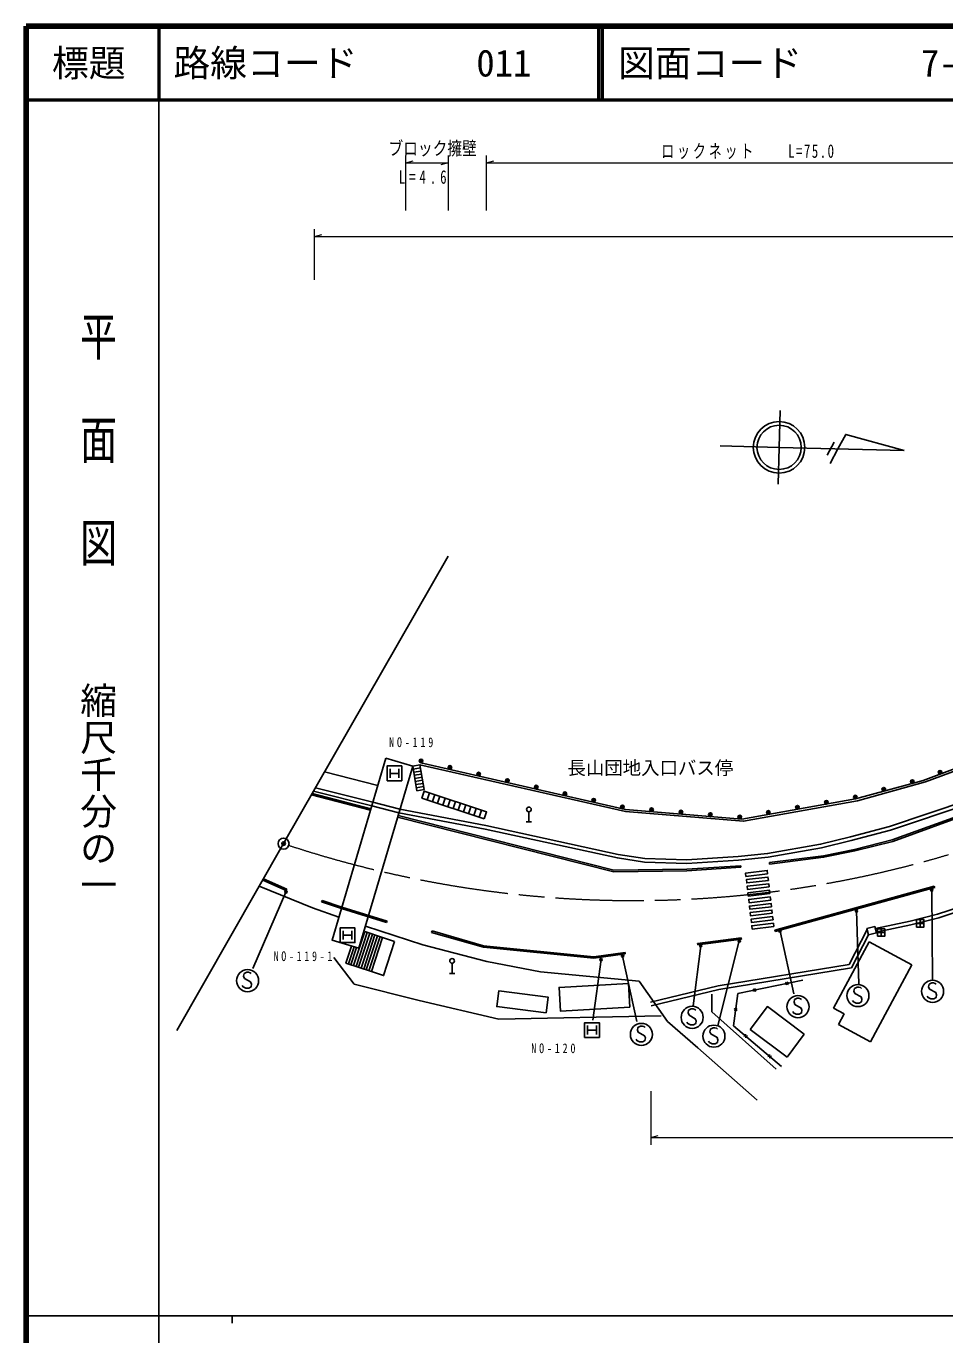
# Model space of a CAD drawing. Units: millimetres, scale not verified. Extents: x 40000 to 680000, y 20000 to 380000.
# Drawn here: x 40000 to 164772, y 202409 to 380000 of the extents above; entities that cross this region are included whole.
import ezdxf
from ezdxf.enums import TextEntityAlignment as Align

# ---------------------------------------------------------------- set-up
doc = ezdxf.new("R2010")
doc.units = ezdxf.units.MM
doc.header["$LTSCALE"] = 1000
doc.header["$PDMODE"] = 32
doc.header["$PDSIZE"] = 500
doc.linetypes.add('CHAIN', pattern=[18.5, 12, -1.5, 3.5, -1.5])
for name, color, linetype, lineweight in [('M-BGD', 7, 'Continuous', 25), ('M-BMK', 2, 'CHAIN', 13), ('M-BMK-ROW', 30, 'Continuous', 25), ('M-BMK-SRVR', 3, 'Continuous', 25), ('M-STR-HTXT', 7, 'Continuous', 13), ('M-STR-STRC', 7, 'Continuous', 25), ('M-TTL', 2, 'Continuous', 140), ('M-TTL-BAND', 7, 'Continuous', 25), ('M-TTL-LINE', 7, 'Continuous', 50)]:
    doc.layers.add(name, color=color, linetype=linetype, lineweight=lineweight)
for name, color, linetype in [('M-BMK-HTXT', 7, 'Continuous'), ('M-OTRS', 6, 'Continuous'), ('M-TTL-TXT', 7, 'Continuous')]:
    doc.layers.add(name, color=color, linetype=linetype)
doc.styles.add('@ＭＳ ゴシック', font='')
doc.styles.add('ＭＳ ゴシック', font='')
doc.styles.get('@ＭＳ ゴシック').set_extended_font_data('@MS Gothic')
doc.styles.get('ＭＳ ゴシック').set_extended_font_data('MS Gothic')

msp = doc.modelspace()

# ---------------------------------------------------------------- linework, layer by layer
at = {"layer": 'M-BGD'}
for p, q in [((93552, 279343), (92566, 279179)), ((93622, 278923), (92636, 278759)), ((87757, 276965), (80527, 278797)), ((93692, 278503), (92706, 278338)), ((93762, 278082), (92776, 277918)), ((93832, 277662), (92846, 277498)), ((93902, 277242), (92916, 277077)), ((78744, 275681), (86768, 273612)), ((78847, 275861), (86818, 273806)), ((93972, 276822), (92986, 276657)), ((94782, 275956), (94465, 275008)), ((95486, 275722), (95169, 274773)), ((96190, 275487), (95873, 274538)), ((96893, 275252), (96577, 274304)), ((97597, 275018), (97281, 274069)), ((98301, 274783), (97985, 273834)), ((99005, 274548), (98689, 273600)), ((99709, 274314), (99393, 273365)), ((100413, 274079), (100097, 273130)), ((101117, 273844), (100801, 272896)), ((101821, 273610), (101505, 272661)), ((107916, 272036), (108636, 272036)), ((108276, 273396), (108276, 272036)), ((140942, 266499), (140967, 266300)), ((137062, 266065), (137075, 265865)), ((75306, 262726), (72123, 264115)), ((75386, 262909), (72223, 264289)), ((75306, 262726), (75386, 262909)), ((141680, 257325), (163340, 263310)), ((141733, 257133), (163394, 263118)), ((163340, 263310), (163394, 263118)), ((80120, 261174), (80184, 261364)), ((89009, 258559), (88950, 258368)), ((85979, 257140), (84458, 252509)), ((86326, 257026), (84805, 252395)), ((86673, 256912), (85151, 252281)), ((87019, 256798), (85498, 252167)), ((87366, 256685), (85845, 252053)), ((85979, 257140), (88407, 256343)), ((87713, 256571), (86192, 251939)), ((88060, 256457), (86538, 251825)), ((95073, 257022), (95128, 257214)), ((131181, 255536), (137107, 256296)), ((131206, 255338), (137133, 256097)), ((137107, 256296), (137133, 256097)), ((141733, 257133), (141680, 257325)), ((151776, 252665), (154237, 257392)), ((152103, 252212), (154425, 256669)), ((84531, 255070), (83764, 252736)), ((84881, 254966), (84111, 252622)), ((121370, 254108), (121343, 254306)), ((131206, 255338), (131181, 255536)), ((154482, 255723), (149659, 246752)), ((160279, 252606), (154482, 255723)), ((81773, 253629), (84540, 250014)), ((97857, 252824), (97857, 251464)), ((154671, 242176), (160279, 252606)), ((97497, 251464), (98217, 251464)), ((127101, 244921), (123269, 250405)), ((133104, 246233), (133104, 248651)), ((138708, 249324), (139125, 249050)), ((139054, 249396), (138779, 248978)), ((143100, 250234), (143518, 249959)), ((143446, 250305), (143172, 249887)), ((141878, 238461), (133104, 246233)), ((136174, 246404), (136571, 246708)), ((136221, 246755), (136524, 246358)), ((149659, 246752), (151094, 245980)), ((151094, 245980), (150309, 244521)), ((142603, 238841), (136075, 244333)), ((143349, 240096), (138341, 243861)), ((150309, 244521), (154671, 242176)), ((137458, 242939), (137956, 242982)), ((137728, 242711), (137685, 243209)), ((145678, 243193), (143349, 240096)), ((140722, 240193), (141220, 240235)), ((140993, 239965), (140950, 240463))]:
    msp.add_line(p, q, dxfattribs=at)
for points in [[(93482, 279764), (121403, 273414), (137434, 272110), (152906, 274896), (162152, 277444), (174005, 281830), (176791, 287579), (175843, 299255)], [(93588, 280052), (121385, 273711), (137212, 272407), (152622, 275133), (161811, 277622), (173665, 282067), (176332, 287638), (175443, 299373)], [(79030, 276183), (86940, 274198), (90620, 273241), (102331, 271030), (120308, 267119), (123982, 266565), (129751, 266375), (136742, 266804), (140757, 267230), (148004, 268497), (152063, 269483), (157400, 270893), (168064, 274482), (179647, 278979), (181729, 283385), (180122, 296671)], [(79289, 276633), (87066, 274682), (90729, 273729), (102431, 271520), (120399, 267611), (124027, 267064), (129743, 266875), (136700, 267302), (140688, 267725), (147902, 268987), (151941, 269967), (157257, 271372), (167894, 274952), (179280, 279373), (181215, 283468), (179626, 296611)], [(155331, 257541), (160060, 258556), (163795, 259488), (169504, 261353), (175151, 263442), (180024, 265363), (186251, 268039), (193886, 271675), (204157, 276911), (208063, 278936)], [(140942, 266499), (148278, 267416), (152485, 268262), (157637, 269561), (168524, 273507), (178526, 277943)], [(140967, 266300), (148310, 267219), (152529, 268067), (157696, 269369), (168599, 273321), (178607, 277761)], [(155436, 257052), (160173, 258069), (163934, 259007), (169668, 260881), (175329, 262975), (180214, 264901), (186457, 267583), (194107, 271226), (204387, 276467), (208293, 278492)], [(90454, 272677), (119799, 265260), (129741, 265390), (137075, 265865)], [(90503, 272871), (119822, 265460), (129733, 265590), (137062, 266065)], [(82487, 259103), (78899, 260352), (71659, 263305)], [(80120, 261174), (82830, 260266), (88950, 258368)], [(80184, 261364), (82892, 260456), (89009, 258559)], [(123269, 250405), (109837, 251673), (102570, 253081), (93883, 255335), (86079, 257847)], [(95073, 257022), (102092, 255019), (117116, 253516), (121370, 254108)], [(95128, 257214), (102129, 255216), (117112, 253718), (121343, 254306)], [(86885, 251711), (83418, 252850), (84181, 255173)], [(124790, 247551), (133983, 249765), (151776, 252665)], [(124907, 247065), (134082, 249274), (152103, 252212)], [(136075, 244333), (136662, 248720), (145505, 250551)], [(84540, 250014), (93366, 247786), (104207, 245264), (126238, 245680)], [(138341, 243861), (140669, 246959), (145678, 243193)], [(139287, 234247), (131212, 241363), (127101, 244921)]]:
    msp.add_lwpolyline(points, dxfattribs=at)
for points in [[(88851, 280674), (81557, 255947), (85201, 254872), (92496, 279599)], [(93056, 276237), (92496, 279599), (93482, 279764), (94043, 276401)], [(102209, 272426), (93761, 275242), (94078, 276191), (102525, 273375)], [(140695, 264972), (137759, 264624), (137705, 265079), (140641, 265427)], [(140801, 264078), (137865, 263730), (137812, 264177), (140748, 264525)], [(140907, 263185), (137972, 262836), (137918, 263283), (140854, 263631)], [(141013, 262291), (138078, 261943), (138025, 262389), (140960, 262738)], [(141119, 261397), (138184, 261049), (138131, 261496), (141066, 261844)], [(141225, 260503), (138290, 260155), (138237, 260602), (141172, 260950)], [(141331, 259610), (138396, 259261), (138343, 259708), (141278, 260057)], [(141437, 258716), (138502, 258368), (138449, 258814), (141384, 259163)], [(141543, 257822), (138608, 257474), (138555, 257921), (141490, 258269)], [(155257, 257843), (154192, 257568), (154425, 256669), (155490, 256945)], [(90030, 255802), (88536, 251169), (86907, 251695), (88401, 256327)], [(110605, 246094), (103922, 246963), (104202, 249109), (110884, 248240)], [(121989, 246855), (112559, 246337), (112381, 249564), (121812, 250082)]]:
    msp.add_lwpolyline(points, close=True, dxfattribs=at)
for centre, radius in [((93644, 280296), 250), ((93644, 280296), 150), ((93644, 280296), 50), ((97550, 279405), 250), ((97550, 279405), 150), ((97550, 279405), 50), ((164119, 278755), 250), ((164119, 278755), 150), ((101456, 278514), 250), ((101456, 278514), 150), ((101456, 278514), 50), ((105363, 277622), 250), ((105363, 277622), 150), ((105363, 277622), 50), ((160348, 277485), 250), ((160348, 277485), 150), ((160348, 277485), 50), ((164119, 278755), 50), ((109269, 276731), 250), ((109269, 276731), 150), ((109269, 276731), 50), ((113175, 275840), 250), ((113175, 275840), 150), ((113175, 275840), 50), ((152614, 275390), 250), ((152614, 275390), 150), ((152614, 275390), 50), ((156481, 276437), 250), ((156481, 276437), 150), ((156481, 276437), 50), ((108276, 273716), 320), ((117082, 274949), 250), ((117082, 274949), 150), ((117082, 274949), 50), ((120988, 274058), 250), ((120988, 274058), 150), ((120988, 274058), 50), ((124936, 273669), 250), ((124936, 273669), 150), ((124936, 273669), 50), ((128929, 273340), 250), ((140800, 273295), 250), ((144746, 273993), 250), ((144746, 273993), 150), ((144746, 273993), 50), ((148691, 274691), 250), ((148691, 274691), 150), ((148691, 274691), 50), ((128929, 273340), 150), ((128929, 273340), 50), ((132922, 273011), 250), ((132922, 273011), 150), ((132922, 273011), 50), ((136915, 272682), 250), ((136915, 272682), 150), ((136915, 272682), 50), ((140800, 273295), 150), ((140800, 273295), 50), ((97857, 253144), 320)]:
    msp.add_circle(centre, radius, dxfattribs=at)
at = {"layer": 'M-BMK'}
msp.add_arc((122478, 411345), 150000, 251.81909, 289.4541, dxfattribs=at)
at = {"layer": 'M-BMK-ROW'}
for p, q in [((156109, 257509), (156109, 256509)), ((160939, 258249), (161939, 258249)), ((161439, 258749), (161439, 257749)), ((155609, 257009), (156609, 257009))]:
    msp.add_line(p, q, dxfattribs=at)
for points in [[(155609, 256509), (155609, 257509), (156609, 257509), (156609, 256509)], [(160939, 257749), (160939, 258749), (161939, 258749), (161939, 257749)]]:
    msp.add_lwpolyline(points, close=True, dxfattribs=at)
at = {"layer": 'M-BMK-SRVR'}
for p, q in [((142258, 322846), (142389, 327844)), ((148785, 321780), (149726, 323545)), ((134260, 323056), (142258, 322846)), ((142258, 322846), (142127, 317848)), ((142258, 322846), (159252, 322401))]:
    msp.add_line(p, q, dxfattribs=at)
for points in [[(159252, 322401), (151307, 324609), (150255, 322636), (149203, 320663)], [(60447, 243717), (74961, 269074), (97294, 308089)]]:
    msp.add_lwpolyline(points, dxfattribs=at)
for centre, radius in [((142258, 322846), 3500), ((142258, 322846), 3000), ((74961, 269074), 750), ((74961, 269074), 30)]:
    msp.add_circle(centre, radius, dxfattribs=at)
at = {"layer": 'M-OTRS'}
msp.add_point((74961, 269074), dxfattribs=at)
at = {"layer": 'M-STR-HTXT'}
for p, q in [((91568, 355007), (91568, 362450)), ((97308, 362450), (97308, 355007)), ((102525, 355007), (102525, 362450)), ((91568, 361450), (92568, 361730)), ((91568, 361450), (97308, 361450)), ((97308, 361450), (96308, 361170)), ((102525, 361450), (103525, 361730)), ((102525, 361450), (174005, 361450)), ((79177, 345576), (79177, 352450)), ((79177, 351450), (80177, 351730)), ((79177, 351450), (260936, 351450)), ((124845, 235493), (124845, 228177)), ((124845, 229177), (125845, 229457)), ((124845, 229177), (553911, 229177))]:
    msp.add_line(p, q, dxfattribs=at)
at = {"layer": 'M-STR-STRC'}
for p, q in [((89417, 279206), (89417, 278006)), ((90617, 279206), (90617, 278006)), ((89417, 278606), (90617, 278606)), ((75277, 262492), (70785, 252114)), ((163099, 250638), (162989, 262768)), ((152766, 259934), (153111, 250047)), ((83041, 257237), (83041, 256037)), ((83041, 256637), (84241, 256637)), ((84241, 257237), (84241, 256037)), ((136859, 255855), (133941, 244389)), ((144273, 248670), (142389, 257189)), ((130595, 247046), (131623, 255204)), ((116966, 245127), (118083, 253328)), ((121005, 253813), (122919, 244930)), ((116247, 244365), (116247, 243165)), ((116247, 243765), (117447, 243765)), ((117447, 244365), (117447, 243165))]:
    msp.add_line(p, q, dxfattribs=at)
for points in [[(89017, 277606), (89017, 279606), (91017, 279606), (91017, 277606)], [(82641, 255637), (82641, 257637), (84641, 257637), (84641, 255637)], [(115847, 242765), (115847, 244765), (117847, 244765), (117847, 242765)]]:
    msp.add_lwpolyline(points, close=True, dxfattribs=at)
for points in [[(70549, 251433), (70429, 251553), (70189, 251613), (69949, 251613), (69589, 251433), (69529, 251073), (69649, 250773), (70489, 250293), (70609, 249993), (70549, 249633), (70249, 249453), (69829, 249453), (69469, 249633), (69349, 249813)], [(153446, 249405), (153326, 249525), (153086, 249585), (152846, 249585), (152486, 249405), (152426, 249045), (152546, 248745), (153386, 248265), (153506, 247965), (153446, 247605), (153146, 247425), (152726, 247425), (152366, 247605), (152246, 247785)], [(163587, 249984), (163467, 250104), (163227, 250164), (162987, 250164), (162627, 249984), (162567, 249624), (162687, 249324), (163527, 248844), (163647, 248544), (163587, 248184), (163287, 248004), (162867, 248004), (162507, 248184), (162387, 248364)], [(145307, 247898), (145187, 248018), (144947, 248078), (144707, 248078), (144347, 247898), (144287, 247538), (144407, 247238), (145247, 246758), (145367, 246458), (145307, 246098), (145007, 245918), (144587, 245918), (144227, 246098), (144107, 246278)], [(130935, 246449), (130815, 246569), (130575, 246629), (130335, 246629), (129975, 246449), (129915, 246089), (130035, 245789), (130875, 245309), (130995, 245009), (130935, 244649), (130635, 244469), (130215, 244469), (129855, 244649), (129735, 244829)], [(124039, 244131), (123919, 244251), (123679, 244311), (123439, 244311), (123079, 244131), (123019, 243771), (123139, 243471), (123979, 242991), (124099, 242691), (124039, 242331), (123739, 242151), (123319, 242151), (122959, 242331), (122839, 242511)], [(133891, 243899), (133771, 244019), (133531, 244079), (133291, 244079), (132931, 243899), (132871, 243539), (132991, 243239), (133831, 242759), (133951, 242459), (133891, 242099), (133591, 241919), (133171, 241919), (132811, 242099), (132691, 242279)]]:
    msp.add_lwpolyline(points, dxfattribs=at)
for centre, radius in [((162989, 262768), 150), ((162989, 262768), 90), ((75277, 262492), 150), ((75277, 262492), 90), ((75277, 262492), 30), ((162989, 262768), 30), ((152766, 259934), 150), ((152766, 259934), 90), ((152766, 259934), 30), ((136859, 255855), 150), ((136859, 255855), 90), ((136859, 255855), 30), ((142389, 257189), 150), ((142389, 257189), 90), ((142389, 257189), 30), ((121005, 253813), 150), ((131623, 255204), 150), ((131623, 255204), 90), ((131623, 255204), 30), ((118086, 253329), 150), ((118086, 253329), 90), ((118086, 253329), 30), ((121005, 253813), 90), ((121005, 253813), 30), ((70069, 250473), 1500), ((163107, 249024), 1500), ((152966, 248445), 1500), ((130455, 245489), 1500), ((144827, 246938), 1500), ((123559, 243171), 1500), ((133411, 242939), 1500)]:
    msp.add_circle(centre, radius, dxfattribs=at)
at = {"layer": 'M-TTL'}
for p, q in [((680000, 380000), (40000, 380000)), ((40000, 380000), (40000, 20000))]:
    msp.add_line(p, q, dxfattribs=at)
at = {"layer": 'M-TTL-BAND'}
for p, q in [((58000, 370000), (58000, 20000)), ((40000, 205000), (579000, 205000)), ((68000, 205000), (68000, 204000))]:
    msp.add_line(p, q, dxfattribs=at)
at = {"layer": 'M-TTL-LINE'}
for p, q in [((58000, 380000), (58000, 370000)), ((117750, 380000), (117750, 370000)), ((118250, 380000), (118250, 370000)), ((40000, 370000), (680000, 370000))]:
    msp.add_line(p, q, dxfattribs=at)

# ---------------------------------------------------------------- texts
at = {"layer": 'M-BMK-HTXT', "style": 'ＭＳ ゴシック'}
msp.add_text('長山団地入口バス停', height=1833, dxfattribs=at).set_placement((113522, 277883), align=Align.BOTTOM_LEFT)
at = {"layer": 'M-STR-HTXT', "style": 'ＭＳ ゴシック', "width": 0.8}
msp.add_text('ブロック擁壁', height=1833, dxfattribs=at).set_placement((89205, 361950), align=Align.BOTTOM_LEFT)
at = {"layer": 'M-STR-HTXT', "char_height": 1833, "attachment_point": 7, "style": 'ＭＳ ゴシック'}
for s, insert in [('\\T1.23;\\W0.7;ロックネット\u3000\u3000L=75.0', (126257, 361950)), ('\\T1.61;\\W0.7;L=4.6', (90604, 358591))]:
    msp.add_mtext(s, dxfattribs=dict(at, insert=insert))
at = {"layer": 'M-STR-STRC', "char_height": 1320, "attachment_point": 7, "style": 'ＭＳ ゴシック'}
for s, insert in [('\\T1.58;\\W0.75;NO-119', (89297, 282144)), ('\\T1.55;\\W0.75;NO-119-1', (73607, 253108)), ('\\T1.58;\\W0.75;NO-120', (108607, 240613))]:
    msp.add_mtext(s, dxfattribs=dict(at, insert=insert))
at = {"layer": 'M-TTL-BAND', "style": '@ＭＳ ゴシック', "width": 1.4}
msp.add_text('平  面  図', height=3666, rotation=270, dxfattribs=at).set_placement((49777, 306475), align=Align.MIDDLE_RIGHT)
at = {"layer": 'M-TTL-BAND', "style": '@ＭＳ ゴシック'}
msp.add_text('縮尺千分の一', height=3666, rotation=270, dxfattribs=at).set_placement((49777, 261030), align=Align.MIDDLE_RIGHT)
at = {"layer": 'M-TTL-TXT', "style": 'ＭＳ ゴシック'}
msp.add_text('標題', height=3666, dxfattribs=at).set_placement((48500, 375000), align=Align.MIDDLE_CENTER)
for s, p in [('路線コード', (60000, 375000)), ('011', (101142, 375000)), ('図面コード', (120380, 375000)), ('7-0', (161521, 375000))]:
    msp.add_text(s, height=3666, dxfattribs=at).set_placement(p, align=Align.MIDDLE_LEFT)

doc.saveas('drawing.dxf')
